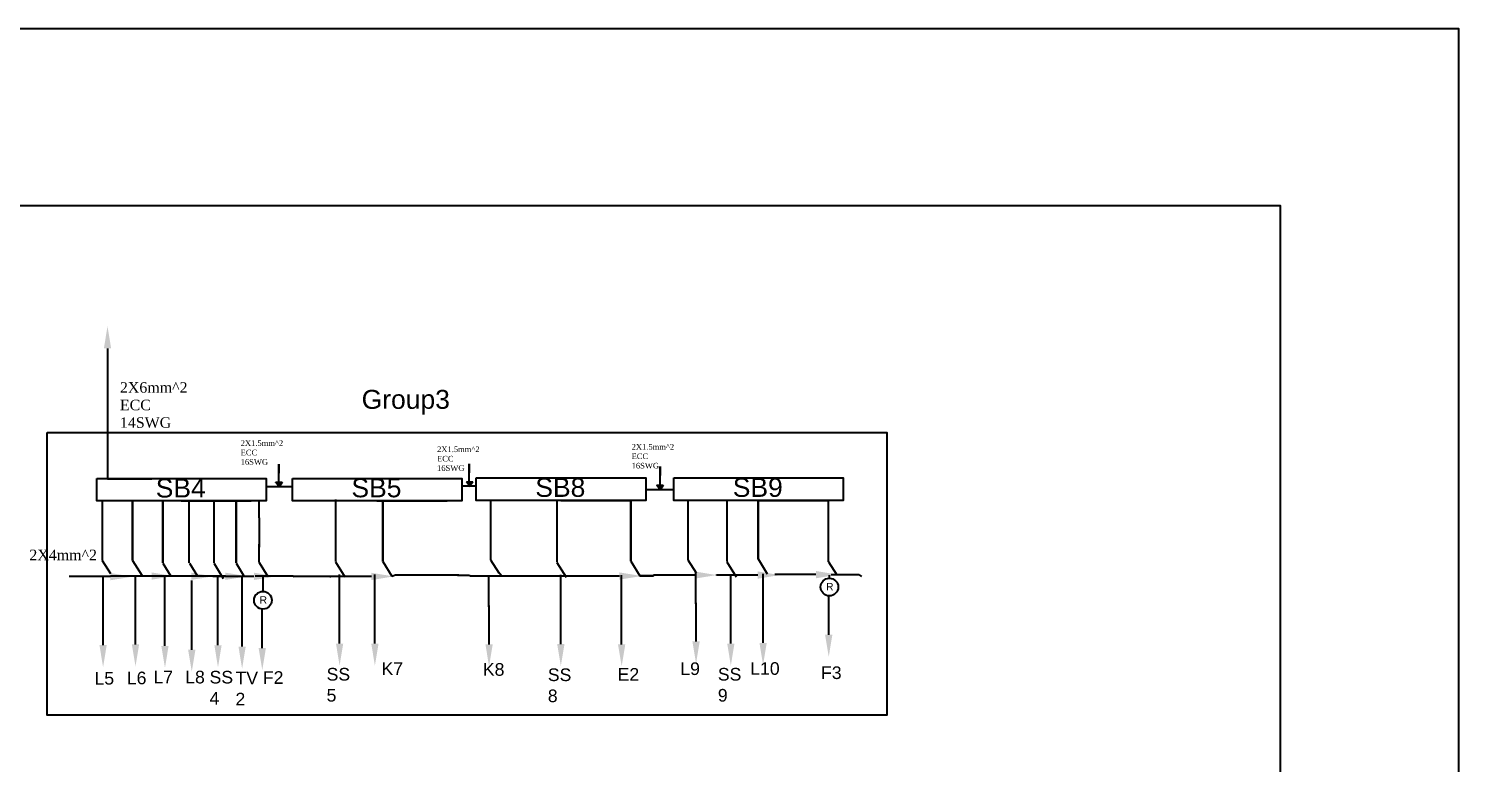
# Model space of a CAD drawing. Header units: inches. Extents: x -412 to 20037, y 548 to 16595.
# Drawn here: x 9136 to 10107, y 6537 to 7036 of the extents above; entities that cross this region are included whole.
import ezdxf
from ezdxf import colors
from ezdxf.entities.mleader import LeaderData, LeaderLine
from ezdxf.math import Vec2, Vec3

# ---------------------------------------------------------------- set-up
doc = ezdxf.new("R2010")
doc.units = ezdxf.units.IN
doc.header["$MEASUREMENT"] = 0
doc.styles.add('A', font='times.ttf', dxfattribs={"height": 12})
doc.styles.get("Standard").update_dxf_attribs({"font": 'arial.ttf'})

msp = doc.modelspace()

# ---------------------------------------------------------------- hatches: boundary and pattern name
h = msp.add_hatch()
h.set_pattern_fill('ANSI31', scale=0.387088)
h.set_pattern_definition([(45, (9111.698423, 8345.737864), (-0.034214049, 0.034214049), [])])
h.paths.add_polyline_path([(9304.27, 6727.9), (9306.4, 6724.81), (9308.53, 6727.9)])
h = msp.add_hatch()
h.set_pattern_fill('ANSI31', scale=0.387088)
h.set_pattern_definition([(45, (9241.12937, 8346.1075), (-0.034214049, 0.034214049), [])])
h.paths.add_polyline_path([(9433.71, 6728.27), (9435.83, 6725.18), (9437.96, 6728.27)])
h = msp.add_hatch()
h.set_pattern_fill('ANSI31', scale=0.387088)
h.set_pattern_definition([(45, (9370.34378, 8343.696743), (-0.034214049, 0.034214049), [])])
h.paths.add_polyline_path([(9562.92, 6725.86), (9565.05, 6722.77), (9567.18, 6725.86)])

# ---------------------------------------------------------------- linework, layer by layer
for p, q in [((9306.27, 6727.19), (9306.27, 6740.27)), ((9306.27, 6740.27), (9306.27, 6734.21)), ((9435.55, 6727.39), (9435.55, 6740.48)), ((9435.55, 6740.48), (9435.55, 6734.41)), ((9565.07, 6725.51), (9565.07, 6738.6)), ((9565.07, 6738.6), (9565.07, 6732.53)), ((9304.27, 6727.9), (9308.53, 6727.9)), ((9304.27, 6727.9), (9308.53, 6727.9)), ((9306.4, 6724.81), (9304.27, 6727.9)), ((9308.53, 6727.9), (9306.4, 6724.81)), ((9433.71, 6728.27), (9437.96, 6728.27)), ((9433.71, 6728.27), (9437.96, 6728.27)), ((9435.83, 6725.18), (9433.71, 6728.27)), ((9437.96, 6728.27), (9435.83, 6725.18)), ((9562.92, 6725.86), (9567.18, 6725.86)), ((9562.92, 6725.86), (9567.18, 6725.86)), ((9565.05, 6722.77), (9562.92, 6725.86)), ((9567.18, 6725.86), (9565.05, 6722.77)), ((9315.48, 6724.84), (9297.73, 6724.84)), ((9344.74, 6716.16), (9344.74, 6674.05)), ((9440.31, 6725.34), (9430.56, 6725.34)), ((9574.33, 6722.84), (9555.39, 6722.84)), ((9610.3, 6716.16), (9610.3, 6674.05)), ((9186.28, 6715.24), (9186.28, 6674.87)), ((9212.45, 6715.24), (9192.29, 6715.24)), ((9207.04, 6715.24), (9207.04, 6674.87)), ((9207.04, 6674.87), (9207.04, 6715.24)), ((9287.6, 6715.24), (9212.45, 6715.24)), ((9227.43, 6715.24), (9227.43, 6673.13)), ((9227.43, 6673.13), (9227.43, 6715.24)), ((9239.94, 6715.24), (9266.86, 6715.24)), ((9245.5, 6673.13), (9245.5, 6715.24)), ((9262.19, 6715.01), (9262.19, 6672.89)), ((9266.86, 6715.24), (9287.6, 6715.24)), ((9277.23, 6715.24), (9277.23, 6673.13)), ((9277.23, 6673.13), (9277.23, 6715.24)), ((9292.98, 6703.71), (9292.98, 6715.24)), ((9345.27, 6715.38), (9325.11, 6715.38)), ((9420.43, 6715.38), (9345.27, 6715.38)), ((9372.77, 6715.38), (9399.68, 6715.38)), ((9376.93, 6715.38), (9376.93, 6674.14)), ((9376.93, 6674.14), (9376.93, 6715.38)), ((9399.68, 6715.38), (9420.43, 6715.38)), ((9470.11, 6715.65), (9449.94, 6715.65)), ((9449.94, 6715.65), (9449.94, 6675.28)), ((9545.26, 6715.65), (9470.11, 6715.65)), ((9494.9, 6715.8), (9494.9, 6673.69)), ((9497.6, 6715.65), (9524.51, 6715.65)), ((9524.51, 6715.65), (9545.26, 6715.65)), ((9545.26, 6715.65), (9545.26, 6674.41)), ((9545.26, 6674.41), (9545.26, 6715.65)), ((9604.13, 6715.66), (9583.96, 6715.66)), ((9583.96, 6715.66), (9583.96, 6675.29)), ((9679.28, 6715.66), (9604.13, 6715.66)), ((9631.62, 6715.66), (9631.62, 6675.72)), ((9631.62, 6675.72), (9631.62, 6715.66)), ((9631.62, 6715.66), (9658.54, 6715.66)), ((9658.54, 6715.66), (9679.28, 6715.66)), ((9679.48, 6703.2), (9679.48, 6715.66)), ((9292.98, 6703.84), (9292.98, 6683.84)), ((9679.48, 6685.34), (9679.48, 6705.34)), ((9292.98, 6673.55), (9292.98, 6685.85)), ((9679.48, 6673.94), (9679.48, 6685.35)), ((9186.28, 6674.87), (9191.93, 6665.89)), ((9207.04, 6674.87), (9213.25, 6664.8)), ((9227.53, 6672.95), (9233.01, 6664.07)), ((9245.61, 6672.95), (9251.09, 6664.07)), ((9262.3, 6672.72), (9268.51, 6662.65)), ((9277.34, 6672.95), (9282.84, 6664.03)), ((9292.98, 6673.55), (9298.92, 6663.92)), ((9344.85, 6673.87), (9351.06, 6663.8)), ((9376.84, 6674.12), (9383.05, 6664.06)), ((9449.94, 6675.28), (9455.59, 6666.31)), ((9495.01, 6673.51), (9501.22, 6663.44)), ((9545.17, 6674.4), (9551.38, 6664.33)), ((9583.96, 6675.29), (9589.61, 6666.31)), ((9610.4, 6673.87), (9616.61, 6663.81)), ((9631.58, 6675.83), (9637.79, 6665.76)), ((9679.48, 6673.94), (9684.92, 6665.12)), ((9186.93, 6642.84), (9186.93, 6664.34)), ((9208.93, 6643.34), (9208.93, 6664.84)), ((9228.93, 6642.34), (9228.93, 6663.84)), ((9247.14, 6639.71), (9247.14, 6661.21)), ((9264.93, 6642.75), (9264.93, 6664.25)), ((9281.29, 6641.84), (9281.29, 6663.34)), ((9316.04, 6664.22), (9290.23, 6664.22)), ((9295.48, 6663.84), (9295.48, 6660.84)), ((9295.48, 6660.75), (9295.48, 6660.84)), ((9295.48, 6660.84), (9295.48, 6653.84)), ((9316.04, 6664.22), (9316.23, 6663.84)), ((9340.98, 6663.84), (9316.23, 6663.84)), ((9316.48, 6663.34), (9316.48, 6663.34)), ((9340.98, 6663.84), (9341.48, 6663.84)), ((9341.48, 6663.84), (9341.62, 6663.98)), ((9347.48, 6643.9), (9347.48, 6665.4)), ((9371.43, 6643.84), (9371.43, 6665.34)), ((9385.48, 6664.84), (9382.98, 6663.84)), ((9428.48, 6664.84), (9385.48, 6664.84)), ((9427.48, 6664.84), (9435.69, 6664.84)), ((9428.55, 6664.91), (9428.48, 6664.84)), ((9435.98, 6664.34), (9435.69, 6664.84)), ((9435.98, 6664.34), (9464.31, 6664.34)), ((9448.93, 6643.34), (9448.93, 6664.84)), ((9457.31, 6664.34), (9455.31, 6666.84)), ((9509.5, 6664.25), (9456.88, 6664.25)), ((9497.64, 6643.54), (9497.64, 6665.04)), ((9538.93, 6643.34), (9538.93, 6664.84)), ((9560.31, 6664.34), (9551.31, 6664.34)), ((9551.31, 6664.34), (9560.31, 6664.34)), ((9560.64, 6664.41), (9560.31, 6664.34)), ((9560.64, 6664.41), (9561.32, 6664.91)), ((9589.43, 6645.34), (9589.43, 6666.84)), ((9613.03, 6643.91), (9613.03, 6665.41)), ((9634.93, 6644.34), (9634.93, 6665.84)), ((9679.98, 6662.84), (9679.98, 6664.84)), ((9700.3, 6665.12), (9681.2, 6665.12)), ((9700.3, 6665.12), (9701.76, 6663.84))]:
    msp.add_line(p, q)
for points in [[(7740.38, 7036.07), (10106.94, 7036.07), (10106.94, 6037.88), (7740.38, 6037.88)], [(7859.48, 6915.84), (9985.98, 6915.84), (9985.98, 6158.84), (7859.48, 6158.84)], [(9148.98, 6761.84), (9718.98, 6761.84), (9718.98, 6569.84), (9148.98, 6569.84)], [(9182.65, 6730.45), (9297.73, 6730.45), (9297.73, 6715.24), (9182.65, 6715.24)], [(9315.48, 6730.59), (9430.56, 6730.59), (9430.56, 6715.38), (9315.48, 6715.38)], [(9440.31, 6730.86), (9555.39, 6730.86), (9555.39, 6715.65), (9440.31, 6715.65)], [(9574.33, 6730.87), (9689.41, 6730.87), (9689.41, 6715.66), (9574.33, 6715.66)]]:
    msp.add_lwpolyline(points, close=True)
for centre in [(9679.98, 6656.79), (9295.48, 6647.79)]:
    msp.add_circle(centre, 6)

# ---------------------------------------------------------------- texts
for p in [(9677.72, 6654.53), (9293.22, 6645.53)]:
    msp.add_text('R', height=5).set_placement(p)
at = {"color": 7, "lineweight": 40, "attachment_point": 1, "style": 'A'}
for s, insert, char_height, width in [('2X6mm^ 2\\PECC\\P14SWG', (9198.4, 6795.92), 7.154, 26.1882), ('2X1.5mm^ 2\\PECC 16SWG', (9280.36, 6756.42), 3.826, 14.0068), ('2X1.5mm^ 2\\PECC 16SWG', (9413.67, 6752.25), 3.826, 14.0068), ('2X1.5mm^ 2\\PECC 16SWG', (9545.74, 6753.88), 3.826, 14.0068), ('2X4mm^ 2', (9136.93, 6682.16), 7.154, 26.1882)]:
    msp.add_mtext(s, dxfattribs=dict(at, insert=insert, char_height=char_height, width=width))
at = {"attachment_point": 1}
for s, width, heights, insert, char_height in [('Group3', 12.857, [16.65], (9362.48, 6790.67), 12.857), ('SB4', 0.2633, [0], (9222.72, 6730.45), 12.857), ('SB5', 0.2633, [0], (9355.55, 6730.59), 12.857), ('SB8', 0.2633, [0], (9480.38, 6730.86), 12.857), ('SB9', 0.2633, [0], (9614.4, 6730.87), 12.857), ('L7', 2.307, [0], (9221.15, 6599.91), 8.571), ('L8', 8.5714, [0], (9242.73, 6599.91), 8.571), ('SS\\P4', 2.307, [0], (9259.24, 6599.84), 8.571), ('F2', 2.307, [0], (9295.43, 6599.6), 8.571), ('SS\\P5', 2.307, [0], (9338.7, 6601.83), 8.571), ('K7', 2.307, [0], (9375.96, 6605.59), 8.571), ('K8', 8.5714, [0], (9444.77, 6605.09), 8.571), ('SS\\P8', 2.307, [0], (9488.86, 6601.47), 8.571), ('E2', 2.307, [0], (9536.23, 6601.75), 8.571), ('L9', 2.307, [0], (9578.79, 6605.6), 8.571), ('SS\\P9', 2.307, [0], (9604.26, 6601.83), 8.571), ('L10', 2.307, [0], (9626.26, 6605.74), 8.571), ('F3', 2.307, [0], (9674.31, 6602.87), 8.571), ('L5', 2.307, [0], (9181.13, 6599.09), 8.571), ('L6', 2.307, [0], (9203.1, 6599.31), 8.571), ('TV\\P2', 2.307, [0], (9276.84, 6599.24), 8.571)]:
    msp.add_mtext_dynamic_manual_height_columns(s, width=width, gutter_width=0.119, heights=heights, dxfattribs=dict(at, insert=insert, char_height=char_height))

# ---------------------------------------------------------------- leaders
at = {"color": 0}
ml = msp.add_multileader_mtext('Standard', dxfattribs=at)
ml.set_content('')
ml.set_leader_properties()
ml.build(insert=Vec2(0, 0))
ml.multileader.update_dxf_attribs({"dogleg_length": 0.36, "arrow_head_size": 15, "scale": 700})
ctx = ml.context
ctx.base_point, ctx.scale, ctx.char_height, ctx.arrow_head_size, ctx.landing_gap_size, ctx.plane_origin = Vec3(9219.98, 6730.34), 700, 15, 15, 7.5, Vec3(9189.98, 6833.85)
notes = []
notes.append((ctx, [(0, (1, 1, 0), (9189.98, 6730.34), (1, 0), 30, [(0, [(9189.98, 6833.85)], 0, [])])]))
ctx.mtext.insert, ctx.mtext.flow_direction = Vec3(9227.48, 6737.84), 5
ml = msp.add_multileader_mtext('Standard')
ml.set_content('', color=256)
ml.set_leader_properties()
ml.build(insert=Vec2(0, 0))
ml.multileader.update_dxf_attribs({"dogleg_length": 0.36, "arrow_head_size": 15, "scale": 700})
ctx = ml.context
ctx.base_point, ctx.scale, ctx.char_height, ctx.arrow_head_size, ctx.landing_gap_size, ctx.plane_origin, ctx.plane_x_axis, ctx.plane_y_axis = Vec3(9163.98, 6663.88), 700, 15, 15, 7.5, Vec3(9206.93, 6663.83), Vec3(0, 1), Vec3(-1, 0)
notes.append((ctx, [(0, (1, 1, 0), (9163.98, 6663.83), (0, 1), 0.0429, [(0, [(9206.93, 6663.83)], 0, [])])]))
ctx.mtext.insert, ctx.mtext.text_direction, ctx.mtext.rotation, ctx.mtext.flow_direction = Vec3(9156.48, 6671.38), Vec3(0, 1), 1.570796, 5
ml = msp.add_multileader_mtext('Standard')
ml.set_content('', color=256)
ml.set_leader_properties()
ml.build(insert=Vec2(0, 0))
ml.multileader.update_dxf_attribs({"dogleg_length": 0.36, "arrow_head_size": 15, "scale": 700})
ctx = ml.context
ctx.base_point, ctx.scale, ctx.char_height, ctx.arrow_head_size, ctx.landing_gap_size, ctx.plane_origin, ctx.plane_x_axis, ctx.plane_y_axis = Vec3(9191.92, 6664.27), 700, 15, 15, 7.5, Vec3(9234.87, 6664.23), Vec3(0, 1), Vec3(-1, 0)
notes.append((ctx, [(0, (1, 1, 0), (9191.92, 6664.23), (0, 1), 0.0429, [(0, [(9234.87, 6664.23)], 0, [])])]))
ctx.mtext.insert, ctx.mtext.text_direction, ctx.mtext.rotation, ctx.mtext.flow_direction = Vec3(9184.42, 6671.77), Vec3(0, 1), 1.570796, 5
ml = msp.add_multileader_mtext('Standard')
ml.set_content('', color=256)
ml.set_leader_properties()
ml.build(insert=Vec2(0, 0))
ml.multileader.update_dxf_attribs({"dogleg_length": 0.36, "arrow_head_size": 15, "scale": 700})
ctx = ml.context
ctx.base_point, ctx.scale, ctx.char_height, ctx.arrow_head_size, ctx.landing_gap_size, ctx.plane_origin, ctx.plane_x_axis, ctx.plane_y_axis = Vec3(9218.82, 6664.11), 700, 15, 15, 7.5, Vec3(9261.77, 6664.07), Vec3(0, 1), Vec3(-1, 0)
notes.append((ctx, [(0, (1, 1, 0), (9218.82, 6664.07), (0, 1), 0.0429, [(0, [(9261.77, 6664.07)], 0, [])])]))
ctx.mtext.insert, ctx.mtext.text_direction, ctx.mtext.rotation, ctx.mtext.flow_direction = Vec3(9211.32, 6671.61), Vec3(0, 1), 1.570796, 5
ml = msp.add_multileader_mtext('Standard')
ml.set_content('', color=256)
ml.set_leader_properties()
ml.build(insert=Vec2(0, 0))
ml.multileader.update_dxf_attribs({"dogleg_length": 0.36, "arrow_head_size": 15, "scale": 700})
ctx = ml.context
ctx.base_point, ctx.scale, ctx.char_height, ctx.arrow_head_size, ctx.landing_gap_size, ctx.plane_origin, ctx.plane_x_axis, ctx.plane_y_axis = Vec3(9242.07, 6664.11), 700, 15, 15, 7.5, Vec3(9285.01, 6664.07), Vec3(0, 1), Vec3(-1, 0)
notes.append((ctx, [(0, (1, 1, 0), (9242.07, 6664.07), (0, 1), 0.0429, [(0, [(9285.01, 6664.07)], 0, [])])]))
ctx.mtext.insert, ctx.mtext.text_direction, ctx.mtext.rotation, ctx.mtext.flow_direction = Vec3(9234.57, 6671.61), Vec3(0, 1), 1.570796, 5
ml = msp.add_multileader_mtext('Standard')
ml.set_content('', color=256)
ml.set_leader_properties()
ml.build(insert=Vec2(0, 0))
ml.multileader.update_dxf_attribs({"dogleg_length": 0.36, "arrow_head_size": 15, "scale": 700})
ctx = ml.context
ctx.base_point, ctx.scale, ctx.char_height, ctx.arrow_head_size, ctx.landing_gap_size, ctx.plane_origin, ctx.plane_x_axis, ctx.plane_y_axis = Vec3(9261.41, 6664.08), 700, 15, 15, 7.5, Vec3(9304.36, 6664.03), Vec3(0, 1), Vec3(-1, 0)
notes.append((ctx, [(0, (1, 1, 0), (9261.41, 6664.03), (0, 1), 0.0429, [(0, [(9304.36, 6664.03)], 0, [])])]))
ctx.mtext.insert, ctx.mtext.text_direction, ctx.mtext.rotation, ctx.mtext.flow_direction = Vec3(9253.91, 6671.58), Vec3(0, 1), 1.570796, 5
ml = msp.add_multileader_mtext('Standard')
ml.set_content('', color=256)
ml.set_leader_properties()
ml.build(insert=Vec2(0, 0))
ml.multileader.update_dxf_attribs({"dogleg_length": 0.36, "arrow_head_size": 15, "scale": 700})
ctx = ml.context
ctx.base_point, ctx.scale, ctx.char_height, ctx.arrow_head_size, ctx.landing_gap_size, ctx.plane_origin, ctx.plane_x_axis, ctx.plane_y_axis = Vec3(9341.17, 6664.02), 700, 15, 15, 7.5, Vec3(9384.12, 6663.98), Vec3(0, 1), Vec3(-1, 0)
notes.append((ctx, [(0, (1, 1, 0), (9341.17, 6663.98), (0, 1), 0.0429, [(0, [(9384.12, 6663.98)], 0, [])])]))
ctx.mtext.insert, ctx.mtext.text_direction, ctx.mtext.rotation, ctx.mtext.flow_direction = Vec3(9333.67, 6671.52), Vec3(0, 1), 1.570796, 5
ml = msp.add_multileader_mtext('Standard')
ml.set_content('', color=256)
ml.set_leader_properties()
ml.build(insert=Vec2(0, 0))
ml.multileader.update_dxf_attribs({"dogleg_length": 0.36, "arrow_head_size": 15, "scale": 700})
ctx = ml.context
ctx.base_point, ctx.scale, ctx.char_height, ctx.arrow_head_size, ctx.landing_gap_size, ctx.plane_origin, ctx.plane_x_axis, ctx.plane_y_axis = Vec3(9509.5, 6664.3), 700, 15, 15, 7.5, Vec3(9552.45, 6664.25), Vec3(0, 1), Vec3(-1, 0)
notes.append((ctx, [(0, (1, 1, 0), (9509.5, 6664.25), (0, 1), 0.0429, [(0, [(9552.45, 6664.25)], 0, [])])]))
ctx.mtext.insert, ctx.mtext.text_direction, ctx.mtext.rotation, ctx.mtext.flow_direction = Vec3(9502, 6671.8), Vec3(0, 1), 1.570796, 5
ml = msp.add_multileader_mtext('Standard')
ml.set_content('', color=256)
ml.set_leader_properties()
ml.build(insert=Vec2(0, 0))
ml.multileader.update_dxf_attribs({"dogleg_length": 0.36, "arrow_head_size": 15, "scale": 700})
ctx = ml.context
ctx.base_point, ctx.scale, ctx.char_height, ctx.arrow_head_size, ctx.landing_gap_size, ctx.plane_origin, ctx.plane_x_axis, ctx.plane_y_axis = Vec3(9560.48, 6664.95), 700, 15, 15, 7.5, Vec3(9603.43, 6664.91), Vec3(0, 1), Vec3(-1, 0)
notes.append((ctx, [(0, (1, 1, 0), (9560.48, 6664.91), (0, 1), 0.0429, [(0, [(9603.43, 6664.91)], 0, [])])]))
ctx.mtext.insert, ctx.mtext.text_direction, ctx.mtext.rotation, ctx.mtext.flow_direction = Vec3(9552.98, 6672.45), Vec3(0, 1), 1.570796, 5
ml = msp.add_multileader_mtext('Standard')
ml.set_content('', color=256)
ml.set_leader_properties()
ml.build(insert=Vec2(0, 0))
ml.multileader.update_dxf_attribs({"dogleg_length": 0.36, "arrow_head_size": 15, "scale": 700})
ctx = ml.context
ctx.base_point, ctx.scale, ctx.char_height, ctx.arrow_head_size, ctx.landing_gap_size, ctx.plane_origin, ctx.plane_x_axis, ctx.plane_y_axis = Vec3(9603.43, 6664.95), 700, 15, 15, 7.5, Vec3(9646.38, 6664.91), Vec3(0, 1), Vec3(-1, 0)
notes.append((ctx, [(0, (1, 1, 0), (9603.43, 6664.91), (0, 1), 0.0429, [(0, [(9646.38, 6664.91)], 0, [])])]))
ctx.mtext.insert, ctx.mtext.text_direction, ctx.mtext.rotation, ctx.mtext.flow_direction = Vec3(9595.93, 6672.45), Vec3(0, 1), 1.570796, 5
ml = msp.add_multileader_mtext('Standard')
ml.set_content('', color=256)
ml.set_leader_properties()
ml.build(insert=Vec2(0, 0))
ml.multileader.update_dxf_attribs({"dogleg_length": 0.36, "arrow_head_size": 15, "scale": 700})
ctx = ml.context
ctx.base_point, ctx.scale, ctx.char_height, ctx.arrow_head_size, ctx.landing_gap_size, ctx.plane_origin, ctx.plane_x_axis, ctx.plane_y_axis = Vec3(9642.94, 6665.23), 700, 15, 15, 7.5, Vec3(9685.89, 6665.19), Vec3(0, 1), Vec3(-1, 0)
notes.append((ctx, [(0, (1, 1, 0), (9642.94, 6665.19), (0, 1), 0.0429, [(0, [(9685.89, 6665.19)], 0, [])])]))
ctx.mtext.insert, ctx.mtext.text_direction, ctx.mtext.rotation, ctx.mtext.flow_direction = Vec3(9635.44, 6672.73), Vec3(0, 1), 1.570796, 5
ml = msp.add_multileader_mtext('Standard')
ml.set_content('', color=256)
ml.set_leader_properties()
ml.build(insert=Vec2(0, 0))
ml.multileader.update_dxf_attribs({"dogleg_length": 0.36, "arrow_head_size": 15, "scale": 700})
ctx = ml.context
ctx.base_point, ctx.scale, ctx.char_height, ctx.arrow_head_size, ctx.landing_gap_size, ctx.plane_origin = Vec3(9679.57, 6650.64), 700, 15, 15, 7.5, Vec3(9679.53, 6609.34)
notes.append((ctx, [(0, (1, 1, 0), (9679.53, 6650.64), (1, 0), 0.0429, [(0, [(9679.53, 6609.34)], 0, [])])]))
ctx.mtext.insert, ctx.mtext.flow_direction = Vec3(9687.07, 6658.14), 5
ml = msp.add_multileader_mtext('Standard')
ml.set_content('', color=256)
ml.set_leader_properties()
ml.build(insert=Vec2(0, 0))
ml.multileader.update_dxf_attribs({"dogleg_length": 0.36, "arrow_head_size": 15, "scale": 700})
ctx = ml.context
ctx.base_point, ctx.scale, ctx.char_height, ctx.arrow_head_size, ctx.landing_gap_size, ctx.plane_origin = Vec3(9187.02, 6643.64), 700, 15, 15, 7.5, Vec3(9186.98, 6602.34)
notes.append((ctx, [(0, (1, 1, 0), (9186.98, 6643.64), (1, 0), 0.0429, [(0, [(9186.98, 6602.34)], 0, [])])]))
ctx.mtext.insert, ctx.mtext.flow_direction = Vec3(9194.52, 6651.14), 5
ml = msp.add_multileader_mtext('Standard')
ml.set_content('', color=256)
ml.set_leader_properties()
ml.build(insert=Vec2(0, 0))
ml.multileader.update_dxf_attribs({"dogleg_length": 0.36, "arrow_head_size": 15, "scale": 700})
ctx = ml.context
ctx.base_point, ctx.scale, ctx.char_height, ctx.arrow_head_size, ctx.landing_gap_size, ctx.plane_origin = Vec3(9209.02, 6644.14), 700, 15, 15, 7.5, Vec3(9208.98, 6602.84)
notes.append((ctx, [(0, (1, 1, 0), (9208.98, 6644.14), (1, 0), 0.0429, [(0, [(9208.98, 6602.84)], 0, [])])]))
ctx.mtext.insert, ctx.mtext.flow_direction = Vec3(9216.52, 6651.64), 5
ml = msp.add_multileader_mtext('Standard')
ml.set_content('', color=256)
ml.set_leader_properties()
ml.build(insert=Vec2(0, 0))
ml.multileader.update_dxf_attribs({"dogleg_length": 0.36, "arrow_head_size": 15, "scale": 700})
ctx = ml.context
ctx.base_point, ctx.scale, ctx.char_height, ctx.arrow_head_size, ctx.landing_gap_size, ctx.plane_origin = Vec3(9229.02, 6643.14), 700, 15, 15, 7.5, Vec3(9228.98, 6601.84)
notes.append((ctx, [(0, (1, 1, 0), (9228.98, 6643.14), (1, 0), 0.0429, [(0, [(9228.98, 6601.84)], 0, [])])]))
ctx.mtext.insert, ctx.mtext.flow_direction = Vec3(9236.52, 6650.64), 5
ml = msp.add_multileader_mtext('Standard')
ml.set_content('', color=256)
ml.set_leader_properties()
ml.build(insert=Vec2(0, 0))
ml.multileader.update_dxf_attribs({"dogleg_length": 0.36, "arrow_head_size": 15, "scale": 700})
ctx = ml.context
ctx.base_point, ctx.scale, ctx.char_height, ctx.arrow_head_size, ctx.landing_gap_size, ctx.plane_origin = Vec3(9265.02, 6643.55), 700, 15, 15, 7.5, Vec3(9264.98, 6602.25)
notes.append((ctx, [(0, (1, 1, 0), (9264.98, 6643.55), (1, 0), 0.0429, [(0, [(9264.98, 6602.25)], 0, [])])]))
ctx.mtext.insert, ctx.mtext.flow_direction = Vec3(9272.52, 6651.05), 5
ml = msp.add_multileader_mtext('Standard')
ml.set_content('', color=256)
ml.set_leader_properties()
ml.build(insert=Vec2(0, 0))
ml.multileader.update_dxf_attribs({"dogleg_length": 0.36, "arrow_head_size": 15, "scale": 700})
ctx = ml.context
ctx.base_point, ctx.scale, ctx.char_height, ctx.arrow_head_size, ctx.landing_gap_size, ctx.plane_origin = Vec3(9281.38, 6642.64), 700, 15, 15, 7.5, Vec3(9281.34, 6601.34)
notes.append((ctx, [(0, (1, 1, 0), (9281.34, 6642.64), (1, 0), 0.0429, [(0, [(9281.34, 6601.34)], 0, [])])]))
ctx.mtext.insert, ctx.mtext.flow_direction = Vec3(9288.88, 6650.14), 5
ml = msp.add_multileader_mtext('Standard')
ml.set_content('', color=256)
ml.set_leader_properties()
ml.build(insert=Vec2(0, 0))
ml.multileader.update_dxf_attribs({"dogleg_length": 0.36, "arrow_head_size": 15, "scale": 700})
ctx = ml.context
ctx.base_point, ctx.scale, ctx.char_height, ctx.arrow_head_size, ctx.landing_gap_size, ctx.plane_origin = Vec3(9295.07, 6641.64), 700, 15, 15, 7.5, Vec3(9295.03, 6600.34)
notes.append((ctx, [(0, (1, 1, 0), (9295.03, 6641.64), (1, 0), 0.0429, [(0, [(9295.03, 6600.34)], 0, [])])]))
ctx.mtext.insert, ctx.mtext.flow_direction = Vec3(9302.57, 6649.14), 5
ml = msp.add_multileader_mtext('Standard')
ml.set_content('', color=256)
ml.set_leader_properties()
ml.build(insert=Vec2(0, 0))
ml.multileader.update_dxf_attribs({"dogleg_length": 0.36, "arrow_head_size": 15, "scale": 700})
ctx = ml.context
ctx.base_point, ctx.scale, ctx.char_height, ctx.arrow_head_size, ctx.landing_gap_size, ctx.plane_origin = Vec3(9347.57, 6644.7), 700, 15, 15, 7.5, Vec3(9347.52, 6603.4)
notes.append((ctx, [(0, (1, 1, 0), (9347.52, 6644.7), (1, 0), 0.0429, [(0, [(9347.52, 6603.4)], 0, [])])]))
ctx.mtext.insert, ctx.mtext.flow_direction = Vec3(9355.07, 6652.2), 5
ml = msp.add_multileader_mtext('Standard')
ml.set_content('', color=256)
ml.set_leader_properties()
ml.build(insert=Vec2(0, 0))
ml.multileader.update_dxf_attribs({"dogleg_length": 0.36, "arrow_head_size": 15, "scale": 700})
ctx = ml.context
ctx.base_point, ctx.scale, ctx.char_height, ctx.arrow_head_size, ctx.landing_gap_size, ctx.plane_origin = Vec3(9371.52, 6644.64), 700, 15, 15, 7.5, Vec3(9371.48, 6603.34)
notes.append((ctx, [(0, (1, 1, 0), (9371.48, 6644.64), (1, 0), 0.0429, [(0, [(9371.48, 6603.34)], 0, [])])]))
ctx.mtext.insert, ctx.mtext.flow_direction = Vec3(9379.02, 6652.14), 5
ml = msp.add_multileader_mtext('Standard')
ml.set_content('', color=256)
ml.set_leader_properties()
ml.build(insert=Vec2(0, 0))
ml.multileader.update_dxf_attribs({"dogleg_length": 0.36, "arrow_head_size": 15, "scale": 700})
ctx = ml.context
ctx.base_point, ctx.scale, ctx.char_height, ctx.arrow_head_size, ctx.landing_gap_size, ctx.plane_origin = Vec3(9449.02, 6644.14), 700, 15, 15, 7.5, Vec3(9448.98, 6602.84)
notes.append((ctx, [(0, (1, 1, 0), (9448.98, 6644.14), (1, 0), 0.0429, [(0, [(9448.98, 6602.84)], 0, [])])]))
ctx.mtext.insert, ctx.mtext.flow_direction = Vec3(9456.52, 6651.64), 5
ml = msp.add_multileader_mtext('Standard')
ml.set_content('', color=256)
ml.set_leader_properties()
ml.build(insert=Vec2(0, 0))
ml.multileader.update_dxf_attribs({"dogleg_length": 0.36, "arrow_head_size": 15, "scale": 700})
ctx = ml.context
ctx.base_point, ctx.scale, ctx.char_height, ctx.arrow_head_size, ctx.landing_gap_size, ctx.plane_origin = Vec3(9497.73, 6644.34), 700, 15, 15, 7.5, Vec3(9497.69, 6603.04)
notes.append((ctx, [(0, (1, 1, 0), (9497.69, 6644.34), (1, 0), 0.0429, [(0, [(9497.69, 6603.04)], 0, [])])]))
ctx.mtext.insert, ctx.mtext.flow_direction = Vec3(9505.23, 6651.84), 5
ml = msp.add_multileader_mtext('Standard')
ml.set_content('', color=256)
ml.set_leader_properties()
ml.build(insert=Vec2(0, 0))
ml.multileader.update_dxf_attribs({"dogleg_length": 0.36, "arrow_head_size": 15, "scale": 700})
ctx = ml.context
ctx.base_point, ctx.scale, ctx.char_height, ctx.arrow_head_size, ctx.landing_gap_size, ctx.plane_origin = Vec3(9539.02, 6644.14), 700, 15, 15, 7.5, Vec3(9538.98, 6602.84)
notes.append((ctx, [(0, (1, 1, 0), (9538.98, 6644.14), (1, 0), 0.0429, [(0, [(9538.98, 6602.84)], 0, [])])]))
ctx.mtext.insert, ctx.mtext.flow_direction = Vec3(9546.52, 6651.64), 5
ml = msp.add_multileader_mtext('Standard')
ml.set_content('', color=256)
ml.set_leader_properties()
ml.build(insert=Vec2(0, 0))
ml.multileader.update_dxf_attribs({"dogleg_length": 0.36, "arrow_head_size": 15, "scale": 700})
ctx = ml.context
ctx.base_point, ctx.scale, ctx.char_height, ctx.arrow_head_size, ctx.landing_gap_size, ctx.plane_origin = Vec3(9589.52, 6646.14), 700, 15, 15, 7.5, Vec3(9589.48, 6604.84)
notes.append((ctx, [(0, (1, 1, 0), (9589.48, 6646.14), (1, 0), 0.0429, [(0, [(9589.48, 6604.84)], 0, [])])]))
ctx.mtext.insert, ctx.mtext.flow_direction = Vec3(9597.02, 6653.64), 5
ml = msp.add_multileader_mtext('Standard')
ml.set_content('', color=256)
ml.set_leader_properties()
ml.build(insert=Vec2(0, 0))
ml.multileader.update_dxf_attribs({"dogleg_length": 0.36, "arrow_head_size": 15, "scale": 700})
ctx = ml.context
ctx.base_point, ctx.scale, ctx.char_height, ctx.arrow_head_size, ctx.landing_gap_size, ctx.plane_origin = Vec3(9613.12, 6644.71), 700, 15, 15, 7.5, Vec3(9613.08, 6603.41)
notes.append((ctx, [(0, (1, 1, 0), (9613.08, 6644.71), (1, 0), 0.0429, [(0, [(9613.08, 6603.41)], 0, [])])]))
ctx.mtext.insert, ctx.mtext.flow_direction = Vec3(9620.62, 6652.21), 5
ml = msp.add_multileader_mtext('Standard')
ml.set_content('', color=256)
ml.set_leader_properties()
ml.build(insert=Vec2(0, 0))
ml.multileader.update_dxf_attribs({"dogleg_length": 0.36, "arrow_head_size": 15, "scale": 700})
ctx = ml.context
ctx.base_point, ctx.scale, ctx.char_height, ctx.arrow_head_size, ctx.landing_gap_size, ctx.plane_origin = Vec3(9635.02, 6645.14), 700, 15, 15, 7.5, Vec3(9634.98, 6603.84)
notes.append((ctx, [(0, (1, 1, 0), (9634.98, 6645.14), (1, 0), 0.0429, [(0, [(9634.98, 6603.84)], 0, [])])]))
ctx.mtext.insert, ctx.mtext.flow_direction = Vec3(9642.52, 6652.64), 5
ml = msp.add_multileader_mtext('Standard')
ml.set_content('', color=256)
ml.set_leader_properties()
ml.build(insert=Vec2(0, 0))
ml.multileader.update_dxf_attribs({"dogleg_length": 0.36, "arrow_head_size": 15, "scale": 700})
ctx = ml.context
ctx.base_point, ctx.scale, ctx.char_height, ctx.arrow_head_size, ctx.landing_gap_size, ctx.plane_origin = Vec3(9247.23, 6640.51), 700, 15, 15, 7.5, Vec3(9247.18, 6599.21)
notes.append((ctx, [(0, (1, 1, 0), (9247.18, 6640.51), (1, 0), 0.0429, [(0, [(9247.18, 6599.21)], 0, [])])]))
ctx.mtext.insert, ctx.mtext.flow_direction = Vec3(9254.73, 6648.01), 5
for ctx, leaders in notes:
    for number, flags, end, landing, length, lines in leaders:
        leader = LeaderData()
        leader.index, (leader.has_last_leader_line, leader.has_dogleg_vector, leader.attachment_direction) = number, flags
        leader.last_leader_point, leader.dogleg_vector, leader.dogleg_length = Vec3(end), Vec3(landing), length
        for number, points, colour, breaks in lines:
            line = LeaderLine()
            line.index, line.vertices, line.color, line.breaks = number, Vec3.list(points), colors.encode_raw_color(colour), breaks
            leader.lines.append(line)
        ctx.leaders.append(leader)

doc.saveas('drawing.dxf')
